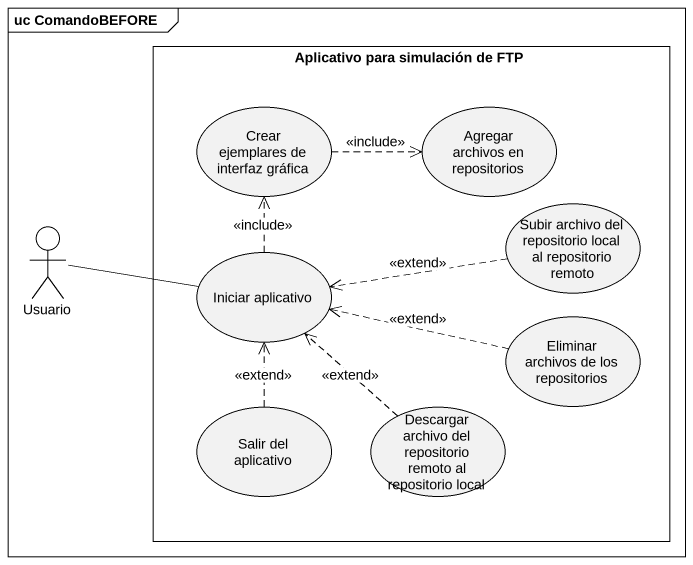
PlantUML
@startuml
mainframe uc ComandoBEFORE
rectangle "Aplicativo para simulación de FTP" as Aplicativo_para_simulación {
  usecase "Crear ejemplares de interfaz gráfica" as Crear_ejemplares_de
  usecase "Agregar archivos en repositorios" as Agregar_archivos_en
  usecase "Subir archivo del repositorio local al repositorio remoto" as Subir_archivo_del
  usecase "Iniciar aplicativo" as Iniciar_aplicativo
  usecase "Eliminar archivos de los repositorios" as Eliminar_archivos_de_los
  usecase "Salir del aplicativo" as Salir_del_aplicativo
  usecase "Descargar archivo del repositorio remoto al repositorio local" as Descargar_archivo_del
}
actor Usuario
Crear_ejemplares_de .right.> Agregar_archivos_en : <<include>>
Usuario -right- Iniciar_aplicativo
Subir_archivo_del .left.> Iniciar_aplicativo : <<extend>>
Iniciar_aplicativo .up.> Crear_ejemplares_de : <<include>>
Eliminar_archivos_de_los .left.> Iniciar_aplicativo : <<extend>>
Salir_del_aplicativo .up.> Iniciar_aplicativo : <<extend>>
Descargar_archivo_del .up.> Iniciar_aplicativo : <<extend>>
@enduml
